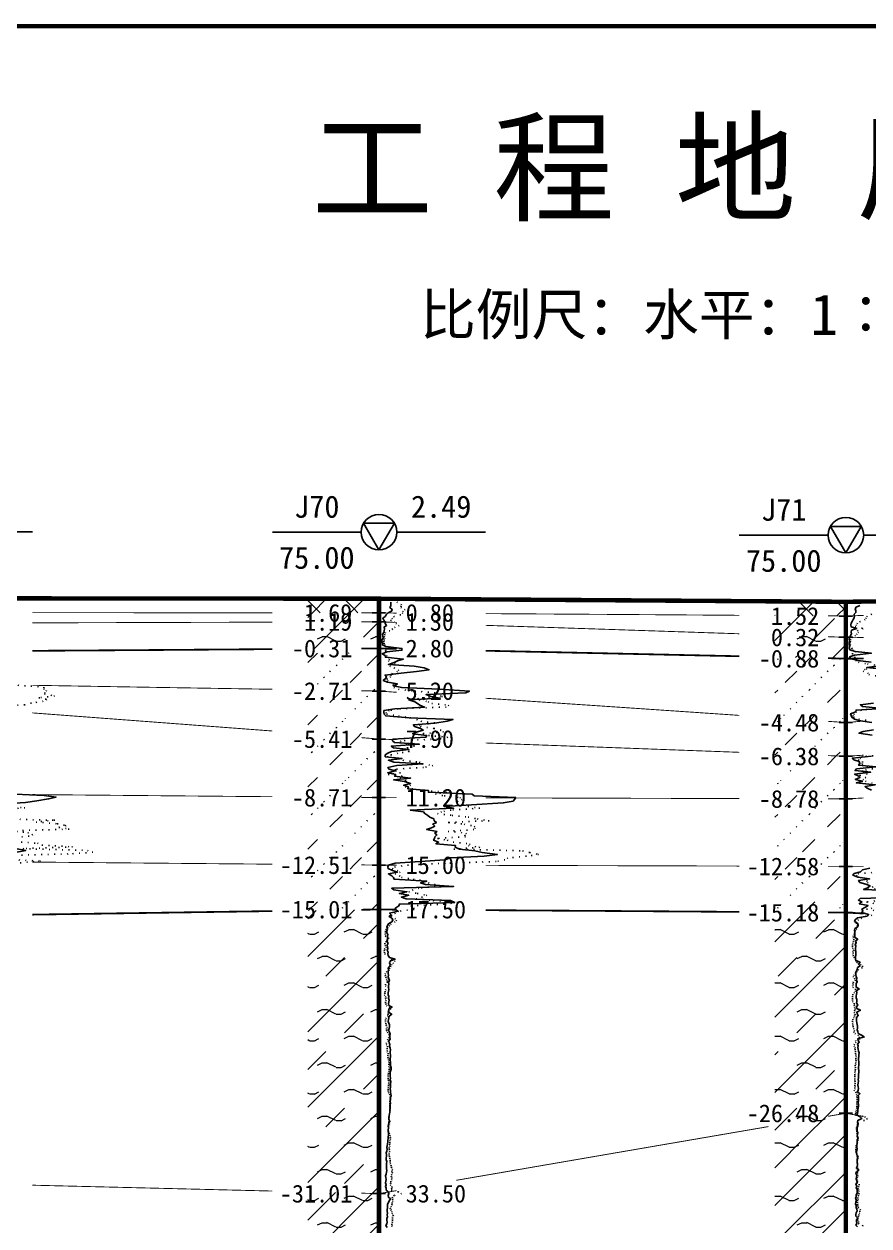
# Model space of a CAD drawing. Extents: x -37 to 3540, y -1485 to 297.
# Drawn here: x 2794.2 to 2889.3, y -447.1 to -311.8 of the extents above; entities that cross this region are included whole.
import ezdxf
from ezdxf.enums import TextEntityAlignment as Align

# ---------------------------------------------------------------- set-up
doc = ezdxf.new("R2010")
doc.units = 0
doc.linetypes.add('DOT', pattern=[6.35, 0, -6.35])
doc.layers.get('0').update_dxf_attribs({"linetype": 'CONTINUOUS'})
for name, color, linetype in [('CURVE', 200, 'CONTINUOUS'), ('FRAME', 7, 'CONTINUOUS'), ('HOLE', 41, 'CONTINUOUS'), ('STRATUM', 241, 'CONTINUOUS')]:
    doc.layers.add(name, color=color, linetype=linetype)
doc.layers.add('HATCH', color=7, linetype='CONTINUOUS', lineweight=13)
doc.styles.add('ST', font='')
doc.styles.get('ST').set_extended_font_data('SimSun')
pattern_1 = [(45, (2699.8048, -594), (-2.12132, 2.12132), [10, 0]), (135, (2699.8048, -594), (-2.12132, -2.12132), [10, 0])]
pattern_2 = [(45, (2699.805, -594), (-4.24264, 4.24264), [10, 0]), (45, (2700.866, -597.182), (-2.12132, 6.36396), [3, -3])]
pattern_3 = [(45, (2699.805, -594), (-4.24264, 4.24264), [10, 0]), (45, (2700.866, -597.182), (-2.12132, 6.36396), [3, -3]), (26.565, (2700.879, -594.2536), (5.999823, 5.999812), [0.567, -12.849]), (0, (2700.312, -594.2536), (0, 6), [0.567, -5.433]), (26.565, (2698.2235, -594), (5.999823, 5.999812), [0.567, -12.849]), (0, (2698.7307, -593.7464), (0, 6), [0.567, -5.433]), (153.435, (2700.312, -594.2536), (-5.999818, -5e-06), [1.134, -12.2826]), (26.565, (2703.879, -591.2536), (5.999823, 5.999812), [0.567, -12.849]), (0, (2703.312, -591.2536), (0, 6), [0.567, -5.433]), (26.565, (2701.2235, -591), (5.999823, 5.999812), [0.567, -12.849]), (0, (2701.7307, -590.7464), (0, 6), [0.567, -5.433]), (153.435, (2703.312, -591.2536), (-5.999818, -5e-06), [1.134, -12.2826])]
pattern_4 = [(45, (2699.805, -594), (-7e-07, 6.99998), [1.97196, -7.92754]), (45, (2702.6177, -591.171), (-7e-07, 6.99998), [1.99367, -7.90583]), (45, (2704.8723, -588.918), (-7e-07, 6.99998), [1.81361, -8.08588]), (26.565, (2699.8048, -590.5), (7, 7), [0.0965, -15.55598]), (36.8699, (2700.5048, -589.8), (7, 7), [0.19775, -34.80225]), (315, (2703.305, -587.024), (6.99998, 1e-06), [0.03305, -9.86644]), (26.565, (2703.3048, -594), (7, 7), [0.14475, -15.50773]), (26.565, (2704.0048, -593.3), (7, 7), [0.10528, -15.5472]), (90, (2704.355, -592.95), (-7, -5e-07), [0.02877, -6.97123]), (26.565, (2704.7048, -592.6), (7, 7), [0.091, -31.21394]), (36.8699, (2705.4048, -591.9), (7, 7), [0.11069, -34.88931]), (45, (2706.105, -591.2), (-2e-07, 6.99998), [0.10911, -9.79038]), (315, (2706.719, -590.452), (6.99998, 1e-06), [0.03305, -9.86644]), (36.8699, (2701.2048, -589.1), (7, 7), [0.10224, -34.89776]), (53.1301, (2701.9048, -588.4), (14, 21), [0.13438, -34.86562]), (53.1301, (2702.6048, -587.7), (14, 21), [0.12625, -34.87375])]
pattern_5 = [(45, (2699.8048, -594), (-2.12132, 2.12132), [10, 0]), (26.565, (2700.879, -594.2536), (5.999823, 5.999812), [0.567, -12.849]), (0, (2700.312, -594.2536), (0, 6), [0.567, -5.433]), (26.565, (2698.2235, -594), (5.999823, 5.999812), [0.567, -12.849]), (0, (2698.7307, -593.7464), (0, 6), [0.567, -5.433]), (153.435, (2700.312, -594.2536), (-5.999818, -5e-06), [1.134, -12.2826]), (26.565, (2703.879, -591.2536), (5.999823, 5.999812), [0.567, -12.849]), (0, (2703.312, -591.2536), (0, 6), [0.567, -5.433]), (26.565, (2701.2235, -591), (5.999823, 5.999812), [0.567, -12.849]), (0, (2701.7307, -590.7464), (0, 6), [0.567, -5.433]), (153.435, (2703.312, -591.2536), (-5.999818, -5e-06), [1.134, -12.2826])]

# ---------------------------------------------------------------- blocks, each defined once
blk = doc.blocks.new('图头_剖面图A3')
at = {"style": 'ST'}
for s, height, p in [('工 程 地 质 剖 面 图', 10, (-15.09, 10.79)), ('比例尺：水平：1∶            垂直：1∶', 4.6, (-11.5, -5.76))]:
    blk.add_text(s, height=height, dxfattribs=at).set_placement(p, align=Align.MIDDLE_CENTER)
for tag, height, p in [('01_剖面号', 10, (64.41, 11.39)), ('03＿纵向比例', 4.6, (50.43, -5.28)), ('02_横向比例', 4.6, (-18.82, -5.99))]:
    blk.add_attdef(tag, text='', height=height, dxfattribs=at).set_placement(p, align=Align.MIDDLE_LEFT)
blk = doc.blocks.new('H_cpt_hole')
for p, q in [((-1.73, 1), (1.73, 1)), ((0, -2), (-1.73, 1)), ((1.73, 1), (0, -2))]:
    blk.add_line(p, q)
blk.add_circle((0, 0), 2)

msp = doc.modelspace()

# ---------------------------------------------------------------- hatches: boundary and pattern name
at = {"layer": 'HATCH'}
h = msp.add_hatch(dxfattribs=at)
h.set_pattern_fill('YNFNT', color=251, style=0)
h.set_pattern_definition(pattern_3)
h.paths.add_polyline_path([(2834.14, -379.07), (2826.14, -379.1), (2826.14, -382.13), (2834.14, -382.07)])
h.paths.add_polyline_path([(2823.5, -383.56), (2831.63, -383.56), (2831.63, -380.63), (2823.5, -380.63)], flags=9)
h.paths.add_polyline_path([(2824.93, -380.56), (2831.63, -380.56), (2831.63, -377.63), (2824.93, -377.63)], flags=9)
h = msp.add_hatch(dxfattribs=at)
h.set_pattern_fill('STT', color=50, style=0)
h.set_pattern_definition(pattern_1)
h.paths.add_polyline_path([(2834.14, -376.47), (2826.14, -376.46), (2826.14, -378.06), (2834.14, -378.07)])
h.paths.add_polyline_path([(2824.93, -379.56), (2831.63, -379.56), (2831.63, -376.63), (2824.93, -376.63)], flags=9)
h = msp.add_hatch(dxfattribs=at)
h.set_pattern_fill('FZNT', color=32, style=0)
h.set_pattern_definition(pattern_2)
h.paths.add_polyline_path([(2834.14, -378.07), (2833.39, -378.07), (2826.14, -378.06), (2826.14, -379.1), (2834.14, -379.07)])
h.paths.add_polyline_path([(2824.93, -380.56), (2831.63, -380.56), (2831.63, -377.63), (2824.93, -377.63)], flags=9)
h.paths.add_polyline_path([(2824.93, -379.56), (2831.63, -379.56), (2831.63, -376.63), (2824.93, -376.63)], flags=9)
h = msp.add_hatch(dxfattribs=at)
h.set_pattern_fill('STT', color=50, style=0)
h.set_pattern_definition(pattern_1)
h.paths.add_polyline_path([(2886.7, -376.82), (2878.7, -376.76), (2878.7, -378.36), (2886.7, -378.42)])
h.paths.add_polyline_path([(2877.49, -379.9), (2884.19, -379.9), (2884.19, -376.99), (2877.49, -376.99)], flags=9)
h = msp.add_hatch(dxfattribs=at)
h.set_pattern_fill('FZNT', color=32, style=0)
h.set_pattern_definition(pattern_2)
h.paths.add_polyline_path([(2886.7, -378.42), (2878.7, -378.36), (2878.7, -380.55), (2886.7, -380.82)])
h.paths.add_polyline_path([(2877.49, -382.3), (2884.19, -382.3), (2884.19, -379.37), (2877.49, -379.37)], flags=9)
h.paths.add_polyline_path([(2877.49, -379.9), (2884.19, -379.9), (2884.19, -376.99), (2877.49, -376.99)], flags=9)
h = msp.add_hatch(dxfattribs=at)
h.set_pattern_fill('YNFNT', color=251, style=0)
h.set_pattern_definition(pattern_3)
h.paths.add_polyline_path([(2886.7, -380.82), (2878.7, -380.55), (2878.7, -383.04), (2886.7, -383.22)])
h.paths.add_polyline_path([(2876.06, -384.7), (2884.19, -384.7), (2884.19, -381.77), (2876.06, -381.77)], flags=9)
h.paths.add_polyline_path([(2877.49, -382.3), (2884.19, -382.3), (2884.19, -379.37), (2877.49, -379.37)], flags=9)
h = msp.add_hatch(dxfattribs=at)
h.set_pattern_fill('SZFT', color=52, style=0)
h.set_pattern_definition(pattern_4)
h.paths.add_polyline_path([(2834.14, -382.07), (2826.14, -382.13), (2826.14, -386.74), (2834.14, -386.87)])
h.paths.add_polyline_path([(2823.5, -388.36), (2831.62, -388.36), (2831.62, -385.44), (2823.5, -385.44)], flags=9)
h.paths.add_polyline_path([(2823.5, -383.56), (2831.63, -383.56), (2831.63, -380.63), (2823.5, -380.63)], flags=9)
h = msp.add_hatch(dxfattribs=at)
h.set_pattern_fill('SZFT', color=52, style=0)
h.set_pattern_definition(pattern_4)
h.paths.add_polyline_path([(2886.7, -383.22), (2878.7, -383.04), (2878.7, -389.88), (2886.7, -390.42)])
h.paths.add_polyline_path([(2876.06, -391.9), (2884.19, -391.9), (2884.19, -388.97), (2876.06, -388.97)], flags=9)
h.paths.add_polyline_path([(2876.06, -384.7), (2884.19, -384.7), (2884.19, -381.77), (2876.06, -381.77)], flags=9)
h = msp.add_hatch(dxfattribs=at)
h.set_pattern_fill('SZFT', color=52, style=0)
h.set_pattern_definition(pattern_4)
h.paths.add_polyline_path([(2834.14, -386.87), (2826.14, -386.74), (2826.14, -391.67), (2834.14, -392.27)])
h.paths.add_polyline_path([(2823.5, -393.76), (2831.62, -393.76), (2831.62, -390.84), (2823.5, -390.84)], flags=9)
h.paths.add_polyline_path([(2823.5, -388.36), (2831.62, -388.36), (2831.62, -385.44), (2823.5, -385.44)], flags=9)
h = msp.add_hatch(dxfattribs=at)
h.set_pattern_fill('SZFT', color=52, style=0)
h.set_pattern_definition(pattern_4)
h.paths.add_polyline_path([(2886.7, -390.42), (2878.7, -389.88), (2878.7, -393.92), (2886.7, -394.22)])
h.paths.add_polyline_path([(2876.06, -395.7), (2884.19, -395.7), (2884.19, -392.77), (2876.06, -392.77)], flags=9)
h.paths.add_polyline_path([(2876.06, -391.9), (2884.19, -391.9), (2884.19, -388.97), (2876.06, -388.97)], flags=9)
h = msp.add_hatch(dxfattribs=at)
h.set_pattern_fill('SZFT', color=52, style=0)
h.set_pattern_definition(pattern_4)
h.paths.add_polyline_path([(2834.14, -392.27), (2826.14, -391.67), (2826.14, -398.8), (2834.14, -398.87)])
h.paths.add_polyline_path([(2823.5, -400.36), (2831.63, -400.36), (2831.63, -397.43), (2823.5, -397.43)], flags=9)
h.paths.add_polyline_path([(2823.5, -393.76), (2831.62, -393.76), (2831.62, -390.84), (2823.5, -390.84)], flags=9)
h = msp.add_hatch(dxfattribs=at)
h.set_pattern_fill('SZFT', color=52, style=0)
h.set_pattern_definition(pattern_4)
h.paths.add_polyline_path([(2886.7, -394.22), (2878.7, -393.92), (2878.7, -398.99), (2886.7, -399.02)])
h.paths.add_polyline_path([(2876.06, -400.5), (2884.19, -400.5), (2884.19, -397.57), (2876.06, -397.57)], flags=9)
h.paths.add_polyline_path([(2876.06, -395.7), (2884.19, -395.7), (2884.19, -392.77), (2876.06, -392.77)], flags=9)
h = msp.add_hatch(dxfattribs=at)
h.set_pattern_fill('SZFT', color=52, style=0)
h.set_pattern_definition(pattern_4)
h.paths.add_polyline_path([(2834.14, -398.87), (2826.14, -398.8), (2826.14, -406.4), (2834.14, -406.47)])
h.paths.add_polyline_path([(2822.07, -407.96), (2831.62, -407.96), (2831.62, -405.04), (2822.07, -405.04)], flags=9)
h.paths.add_polyline_path([(2823.5, -400.36), (2831.63, -400.36), (2831.63, -397.43), (2823.5, -397.43)], flags=9)
h = msp.add_hatch(dxfattribs=at)
h.set_pattern_fill('SZFT', color=52, style=0)
h.set_pattern_definition(pattern_4)
h.paths.add_polyline_path([(2886.7, -399.02), (2878.7, -398.99), (2878.7, -406.59), (2886.7, -406.62)])
h.paths.add_polyline_path([(2874.63, -408.1), (2884.19, -408.1), (2884.19, -405.17), (2874.63, -405.17)], flags=9)
h.paths.add_polyline_path([(2876.06, -400.5), (2884.19, -400.5), (2884.19, -397.57), (2876.06, -397.57)], flags=9)
h = msp.add_hatch(dxfattribs=at)
h.set_pattern_fill('SZFT', color=52, style=0)
h.set_pattern_definition(pattern_4)
h.paths.add_polyline_path([(2834.14, -406.47), (2826.14, -406.4), (2826.14, -411.59), (2834.14, -411.47)])
h.paths.add_polyline_path([(2822.07, -412.96), (2831.63, -412.96), (2831.63, -410.03), (2822.07, -410.03)], flags=9)
h.paths.add_polyline_path([(2822.07, -407.96), (2831.62, -407.96), (2831.62, -405.04), (2822.07, -405.04)], flags=9)
h = msp.add_hatch(dxfattribs=at)
h.set_pattern_fill('SZFT', color=52, style=0)
h.set_pattern_definition(pattern_4)
h.paths.add_polyline_path([(2886.7, -406.62), (2878.7, -406.59), (2878.7, -411.76), (2886.7, -411.82)])
h.paths.add_polyline_path([(2874.63, -413.3), (2884.19, -413.3), (2884.19, -410.37), (2874.63, -410.37)], flags=9)
h.paths.add_polyline_path([(2874.63, -408.1), (2884.19, -408.1), (2884.19, -405.17), (2874.63, -405.17)], flags=9)
h = msp.add_hatch(dxfattribs=at)
h.set_pattern_fill('YNFNT', color=251, style=0)
h.set_pattern_definition(pattern_3)
h.paths.add_polyline_path([(2834.14, -411.47), (2826.14, -411.59), (2826.14, -443.28), (2834.14, -443.47)])
h.paths.add_polyline_path([(2822.07, -444.96), (2831.63, -444.96), (2831.63, -442.03), (2822.07, -442.03)], flags=9)
h.paths.add_polyline_path([(2822.07, -412.96), (2831.63, -412.96), (2831.63, -410.03), (2822.07, -410.03)], flags=9)
h = msp.add_hatch(dxfattribs=at)
h.set_pattern_fill('YNFNT', color=251, style=0)
h.set_pattern_definition(pattern_3)
h.paths.add_polyline_path([(2886.7, -411.82), (2878.7, -411.76), (2878.7, -435.79), (2886.7, -434.42)])
h.paths.add_polyline_path([(2874.63, -435.9), (2884.19, -435.9), (2884.19, -432.97), (2874.63, -432.97)], flags=9)
h.paths.add_polyline_path([(2874.63, -413.3), (2884.19, -413.3), (2884.19, -410.37), (2874.63, -410.37)], flags=9)
h = msp.add_hatch(dxfattribs=at)
h.set_pattern_fill('YNNT', color=251, style=0)
h.set_pattern_definition(pattern_5)
h.paths.add_polyline_path([(2886.7, -434.42), (2878.7, -435.79), (2878.7, -457.01), (2886.7, -456.82)])
h.paths.add_polyline_path([(2874.63, -458.3), (2884.19, -458.3), (2884.19, -455.37), (2874.63, -455.37)], flags=9)
h.paths.add_polyline_path([(2874.63, -435.9), (2884.19, -435.9), (2884.19, -432.97), (2874.63, -432.97)], flags=9)
h = msp.add_hatch(dxfattribs=at)
h.set_pattern_fill('YNNT', color=251, style=0)
h.set_pattern_definition(pattern_5)
h.paths.add_polyline_path([(2834.14, -443.47), (2826.14, -443.28), (2826.14, -458.13), (2834.14, -458.07)])
h.paths.add_polyline_path([(2822.07, -459.56), (2831.63, -459.56), (2831.63, -456.63), (2822.07, -456.63)], flags=9)
h.paths.add_polyline_path([(2822.07, -444.96), (2831.63, -444.96), (2831.63, -442.03), (2822.07, -442.03)], flags=9)

# ---------------------------------------------------------------- linework, layer by layer
at = {"layer": 'CURVE', "color": 30, "linetype": 'Continuous'}
for points in [[(2835.48, -376.87), (2835.48, -377.07), (2835.47, -377.27), (2835.37, -377.47), (2835.63, -377.67), (2835.56, -377.87), (2835.16, -378.07), (2834.95, -378.27), (2834.83, -378.47), (2834.57, -378.67), (2834.67, -378.87), (2834.88, -379.07), (2834.84, -379.27), (2834.99, -379.47), (2834.71, -379.67), (2834.76, -379.87), (2834.74, -380.07), (2834.7, -380.27), (2834.54, -380.47), (2834.57, -380.67), (2834.66, -380.87), (2834.5, -381.07), (2834.47, -381.27), (2834.54, -381.47), (2834.52, -381.67), (2834.9, -381.87), (2836.73, -382.07), (2836.72, -382.27), (2835.02, -382.47), (2834.5, -382.67), (2834.85, -382.87), (2834.87, -383.07), (2836.87, -383.27), (2836.23, -383.47), (2835.86, -383.67), (2835.21, -383.87), (2838.09, -384.07), (2839.23, -384.27), (2839.77, -384.47), (2838.38, -384.67), (2836.64, -384.87), (2834.82, -385.07), (2834.98, -385.27), (2834.88, -385.47), (2834.62, -385.67), (2835.08, -385.87), (2836.22, -386.07), (2835.73, -386.27), (2836.71, -386.47), (2840.92, -386.67), (2844.32, -386.87), (2843.93, -387.07), (2839.44, -387.27), (2839.96, -387.47), (2841.03, -387.67), (2837.51, -387.87), (2838.19, -388.07), (2838.49, -388.27), (2838.74, -388.47), (2839.27, -388.67), (2835.93, -388.87), (2834.7, -389.07), (2834.7, -389.27), (2834.74, -389.47), (2834.9, -389.67), (2837.55, -389.87), (2842.47, -390.07), (2841.82, -390.27), (2840.43, -390.47), (2838.02, -390.67), (2838.15, -390.87), (2838.81, -391.07), (2839.13, -391.27), (2838.48, -391.47), (2837.92, -391.67), (2839.52, -391.87), (2839.43, -392.07), (2835.7, -392.27), (2835.65, -392.47), (2835.89, -392.67), (2838.7, -392.87), (2835.52, -393.07), (2835.79, -393.27), (2837.51, -393.47), (2835.53, -393.67), (2835.12, -393.87), (2834.82, -394.07), (2834.85, -394.27), (2836.74, -394.47), (2835.21, -394.67), (2835.81, -394.87), (2839.09, -395.07), (2836.14, -395.27), (2835.15, -395.47), (2835.27, -395.67), (2835.97, -395.87), (2835.13, -396.07), (2836.02, -396.27), (2835.9, -396.47), (2837.7, -396.67), (2835.79, -396.87), (2837.03, -397.07), (2837.7, -397.27), (2836.91, -397.47), (2837.45, -397.67), (2837.38, -397.87), (2839.73, -398.07), (2839.7, -398.27), (2844.63, -398.47), (2844.85, -398.67), (2849.53, -398.87), (2849.41, -399.07), (2849.24, -399.27), (2848.13, -399.47), (2844.54, -399.67), (2841.46, -399.87), (2842.53, -400.07), (2837.65, -400.27), (2839.14, -400.47), (2839.3, -400.67), (2839.63, -400.87), (2839.88, -401.07), (2840.32, -401.27), (2840.36, -401.47), (2840.61, -401.67), (2840.19, -401.87), (2840.42, -402.07), (2840.06, -402.27), (2839.5, -402.47), (2840.66, -402.67), (2840.41, -402.87), (2840.67, -403.07), (2840.43, -403.27), (2840.38, -403.47), (2840.29, -403.67), (2840.85, -403.87), (2840.54, -404.07), (2842.77, -404.27), (2842.72, -404.47), (2843.22, -404.67), (2844.94, -404.87), (2845.76, -405.07), (2847.48, -405.27), (2845.99, -405.47), (2842.2, -405.67), (2841.54, -405.87), (2838.79, -406.07), (2835.95, -406.27), (2835.21, -406.47), (2835.12, -406.67), (2835.16, -406.87), (2835.66, -407.07), (2836.21, -407.27), (2835.2, -407.47), (2835.6, -407.67), (2835.78, -407.87), (2835.83, -408.07), (2839.51, -408.27), (2838.82, -408.47), (2839.38, -408.67), (2842.54, -408.87), (2835.57, -409.07), (2835.8, -409.27), (2837.28, -409.47), (2836.43, -409.67), (2837.49, -409.87), (2836.66, -410.07), (2837.2, -410.27), (2842.2, -410.47), (2842.66, -410.67), (2836.44, -410.87), (2836.39, -411.07), (2836.05, -411.27), (2835.92, -411.47), (2836.31, -411.67), (2835.33, -411.87), (2835.5, -412.07), (2835.28, -412.27), (2835.63, -412.47), (2835.7, -412.67), (2835.58, -412.87), (2835.22, -413.07), (2835.11, -413.27), (2835.03, -413.47), (2835.08, -413.67), (2835.04, -413.87), (2835.04, -414.07), (2835.12, -414.27), (2835.08, -414.47), (2835.11, -414.67), (2835.08, -414.87), (2835.04, -415.07), (2835.17, -415.27), (2835.06, -415.47), (2835.09, -415.67), (2835.14, -415.87), (2835.07, -416.07), (2835.16, -416.27), (2835.12, -416.47), (2835.16, -416.67), (2835.31, -416.87), (2835.95, -417.07), (2835.42, -417.27), (2835.31, -417.47), (2835.38, -417.67), (2835.36, -417.87), (2835.18, -418.07), (2835.22, -418.27), (2835.19, -418.47), (2835.16, -418.67), (2835.2, -418.87), (2835.19, -419.07), (2835.24, -419.27), (2835.32, -419.47), (2835.2, -419.67), (2835.24, -419.87), (2835.2, -420.07), (2835.22, -420.27), (2835.26, -420.47), (2835.21, -420.67), (2835.18, -420.87), (2835.16, -421.07), (2835.23, -421.27), (2835.22, -421.47), (2835.3, -421.67), (2835.26, -421.87), (2835.22, -422.07), (2835.24, -422.27), (2835.61, -422.47), (2835.26, -422.67), (2835.24, -422.87), (2835.23, -423.07), (2835.57, -423.27), (2835.29, -423.47), (2835.23, -423.67), (2835.22, -423.87), (2835.19, -424.07), (2835.26, -424.27), (2835.31, -424.47), (2835.31, -424.67), (2835.29, -424.87), (2835.22, -425.07), (2835.31, -425.27), (2835.39, -425.47), (2835.31, -425.67), (2835.35, -425.87), (2835.4, -426.07), (2835.26, -426.27), (2835.27, -426.47), (2835.35, -426.67), (2835.33, -426.87), (2835.38, -427.07), (2835.43, -427.27), (2835.41, -427.47), (2835.38, -427.67), (2835.45, -427.87), (2835.43, -428.07), (2835.4, -428.27), (2835.41, -428.47), (2835.44, -428.67), (2835.45, -428.87), (2835.45, -429.07), (2835.5, -429.27), (2835.52, -429.47), (2835.43, -429.67), (2835.38, -429.87), (2835.4, -430.07), (2835.38, -430.27), (2835.43, -430.47), (2835.4, -430.67), (2835.46, -430.87), (2835.45, -431.07), (2835.45, -431.27), (2835.44, -431.47), (2835.39, -431.67), (2835.43, -431.87), (2835.44, -432.07), (2835.48, -432.27), (2835.51, -432.47), (2835.4, -432.67), (2835.44, -432.87), (2835.39, -433.07), (2835.45, -433.27), (2835.41, -433.47), (2835.39, -433.67), (2835.4, -433.87), (2835.37, -434.07), (2835.36, -434.27), (2835.32, -434.47), (2835.3, -434.67), (2835.25, -434.87), (2835.24, -435.07), (2835.32, -435.27), (2835.25, -435.47), (2835.21, -435.67), (2835.17, -435.87), (2835.22, -436.07), (2835.16, -436.27), (2835.18, -436.47), (2835.21, -436.67), (2835.2, -436.87), (2835.17, -437.07), (2835.17, -437.27), (2835.15, -437.47), (2835.14, -437.67), (2835.09, -437.87), (2835.05, -438.07), (2835.04, -438.27), (2835.07, -438.47), (2835.01, -438.67), (2834.95, -438.87), (2834.98, -439.07), (2835, -439.27), (2834.93, -439.47), (2834.93, -439.67), (2835.01, -439.87), (2834.99, -440.07), (2835, -440.27), (2834.99, -440.47), (2834.97, -440.67), (2835.01, -440.87), (2834.99, -441.07), (2834.95, -441.27), (2834.86, -441.47), (2834.91, -441.67), (2834.94, -441.87), (2834.92, -442.07), (2834.87, -442.27), (2834.93, -442.47), (2834.87, -442.67), (2834.96, -442.87), (2834.95, -443.07), (2835.17, -443.27), (2835.25, -443.47), (2835.18, -443.67), (2835.2, -443.87), (2835.44, -444.07), (2835.28, -444.27), (2835.2, -444.47), (2835.11, -444.67), (2835.09, -444.87), (2835.08, -445.07), (2835.07, -445.27), (2835.07, -445.47), (2835.09, -445.67), (2835.07, -445.87), (2835.08, -446.07), (2835.04, -446.27), (2835.04, -446.47), (2835.05, -446.67), (2835.01, -446.87), (2834.91, -447.07), (2835.05, -447.27)], [(2888.26, -377.22), (2887.86, -377.42), (2887.76, -377.62), (2887.82, -377.82), (2887.83, -378.02), (2887.63, -378.22), (2887.66, -378.42), (2887.62, -378.62), (2887.5, -378.82), (2887.42, -379.02), (2887.3, -379.22), (2887.25, -379.42), (2887.29, -379.62), (2887.92, -379.82), (2887.34, -380.02), (2887.3, -380.22), (2887.32, -380.42), (2887.21, -380.62), (2887.15, -380.82), (2887.05, -381.02), (2887.09, -381.22), (2887.07, -381.42), (2887.07, -381.62), (2887.14, -381.82), (2887.06, -382.02), (2887.15, -382.22), (2887.75, -382.42), (2889.57, -382.62), (2887.67, -382.82), (2887.11, -383.02), (2887.21, -383.22), (2888.03, -383.42), (2889.53, -383.62)], [(2890.47, -384.02), (2889.04, -384.22), (2890.83, -384.42)], [(2889.8, -388.22), (2888.33, -388.42), (2888.55, -388.62), (2890.78, -388.82), (2887.85, -389.02), (2887.83, -389.22), (2887.23, -389.42), (2887.31, -389.62), (2887.37, -389.82), (2887.67, -390.02), (2888.33, -390.22), (2889.63, -390.42)], [(2889.82, -391.22), (2888.66, -391.42), (2888.17, -391.62), (2889.67, -391.82)], [(2889.57, -394.22), (2887.44, -394.42), (2887.6, -394.62), (2888.21, -394.82), (2888.27, -395.02), (2888.12, -395.22), (2890.12, -395.42), (2887.9, -395.62), (2887.74, -395.82), (2889.49, -396.02), (2887.67, -396.22), (2888.07, -396.42), (2888.28, -396.62), (2887.76, -396.82), (2888.55, -397.02), (2887.88, -397.22), (2890, -397.42), (2888.85, -397.62), (2889.11, -397.82), (2889.57, -398.02)], [(2791.52, -398.42), (2796.45, -398.62), (2797.79, -398.82), (2796.94, -399.02), (2795.61, -399.22), (2794.34, -399.42), (2791.38, -399.62)], [(2793.24, -404.62), (2794.38, -404.82), (2793.36, -405.02)], [(2889.38, -406.82), (2888.55, -407.02), (2888.35, -407.22), (2887.64, -407.42), (2887.48, -407.62), (2888.05, -407.82), (2889.36, -408.02), (2888.13, -408.22), (2888.27, -408.42), (2888.96, -408.62), (2889.42, -408.82), (2889.13, -409.02), (2888.69, -409.22), (2893.35, -409.42)], [(2895.44, -410.02), (2888.32, -410.22), (2888.1, -410.42), (2888.5, -410.62), (2888.21, -410.82), (2889.19, -411.02), (2888.92, -411.22), (2888.5, -411.42), (2888.61, -411.62), (2888.51, -411.82), (2889.26, -412.02), (2889.09, -412.22), (2888.02, -412.42), (2887.76, -412.62), (2887.67, -412.82), (2888.02, -413.02), (2888.07, -413.22), (2888.06, -413.42), (2887.72, -413.62), (2887.66, -413.82), (2887.71, -414.02), (2887.7, -414.22), (2887.7, -414.42), (2887.7, -414.62), (2888.04, -414.82), (2887.77, -415.02), (2887.86, -415.22), (2887.75, -415.42), (2887.81, -415.62), (2887.79, -415.82), (2887.79, -416.02), (2887.83, -416.22), (2887.8, -416.42), (2887.81, -416.62), (2887.78, -416.82), (2887.79, -417.02), (2887.8, -417.22), (2888.3, -417.42), (2888.11, -417.62), (2888.3, -417.82), (2888.02, -418.02), (2887.98, -418.22), (2887.88, -418.42), (2887.79, -418.62), (2887.81, -418.82), (2887.84, -419.02), (2887.92, -419.22), (2887.89, -419.42), (2887.98, -419.62), (2887.85, -419.82), (2887.85, -420.02), (2887.87, -420.22), (2888.21, -420.42), (2887.9, -420.62), (2887.94, -420.82), (2887.88, -421.02), (2887.85, -421.22), (2887.87, -421.42), (2887.93, -421.62), (2887.93, -421.82), (2887.9, -422.02), (2888.03, -422.22), (2887.91, -422.42), (2887.92, -422.62), (2888.34, -422.82), (2887.93, -423.02), (2887.97, -423.22), (2888.09, -423.42), (2887.89, -423.62), (2887.9, -423.82), (2887.89, -424.02), (2887.92, -424.22), (2887.95, -424.42), (2888, -424.62), (2888.02, -424.82), (2887.98, -425.02), (2888.04, -425.22), (2888.08, -425.42), (2888.45, -425.62), (2888.76, -425.82), (2888.06, -426.02), (2888.08, -426.22), (2888.21, -426.42), (2888.02, -426.62), (2888.07, -426.82), (2888.06, -427.02), (2888.09, -427.22), (2888.11, -427.42), (2888.18, -427.62), (2888.16, -427.82), (2888.17, -428.02), (2888.13, -428.22), (2888.12, -428.42), (2888.14, -428.62), (2888.14, -428.82), (2888.16, -429.02), (2888.13, -429.22), (2888.1, -429.42), (2888.16, -429.62), (2888.14, -429.82), (2888.13, -430.02), (2888.11, -430.22), (2888.11, -430.42), (2888.08, -430.62), (2888.12, -430.82), (2888.08, -431.02), (2888.04, -431.22), (2888.08, -431.42), (2888.11, -431.62), (2888.08, -431.82), (2888.01, -432.02), (2888.28, -432.22), (2888.08, -432.42), (2888.13, -432.62), (2888.11, -432.82), (2888.11, -433.02), (2888.08, -433.22), (2888.11, -433.42), (2888.11, -433.62), (2888.08, -433.82), (2888.03, -434.02), (2888.04, -434.22), (2888.02, -434.42), (2887.98, -434.62), (2888.3, -434.82), (2888.49, -435.02), (2888.03, -435.22), (2888.02, -435.42), (2888.08, -435.62), (2888.03, -435.82), (2887.98, -436.02), (2887.95, -436.22), (2887.98, -436.42), (2888.03, -436.62), (2888.01, -436.82), (2887.97, -437.02), (2888.08, -437.22), (2887.98, -437.42), (2887.97, -437.62), (2887.95, -437.82), (2887.92, -438.02), (2887.93, -438.22), (2887.95, -438.42), (2887.93, -438.62), (2887.89, -438.82), (2887.94, -439.02), (2887.95, -439.22), (2888.02, -439.42), (2887.98, -439.62), (2887.98, -439.82), (2887.95, -440.02), (2888.02, -440.22), (2887.97, -440.42), (2887.89, -440.62), (2888.16, -440.82), (2887.9, -441.02), (2887.82, -441.22), (2887.93, -441.42), (2887.89, -441.62), (2887.87, -441.82), (2887.92, -442.02), (2887.95, -442.22), (2887.81, -442.42), (2887.94, -442.62), (2887.85, -442.82), (2887.98, -443.02), (2887.95, -443.22), (2887.96, -443.42), (2887.87, -443.62), (2887.85, -443.82), (2887.79, -444.02), (2887.89, -444.22), (2887.82, -444.42), (2887.79, -444.62), (2887.85, -444.82), (2887.85, -445.02), (2887.92, -445.22), (2887.97, -445.42), (2887.86, -445.62), (2887.83, -445.82), (2887.83, -446.02), (2888.03, -446.22), (2887.91, -446.42), (2887.88, -446.62), (2887.93, -446.82), (2887.8, -447.02), (2888.01, -447.22)]]:
    msp.add_lwpolyline(points, dxfattribs=at)
at = {"layer": 'CURVE', "color": 100, "linetype": 'DOT', "ltscale": 0.1}
for points in [[(2836.13, -376.87), (2836.67, -377.07), (2836.63, -377.27), (2836.59, -377.47), (2837.09, -377.67), (2836.87, -377.87), (2836.81, -378.07), (2836.59, -378.27), (2835.84, -378.47), (2835.65, -378.67), (2835.45, -378.87), (2835.83, -379.07), (2836.04, -379.27), (2836.43, -379.47), (2835.95, -379.67), (2835.68, -379.87), (2835.37, -380.07), (2834.86, -380.27), (2834.8, -380.47), (2834.72, -380.67), (2834.81, -380.87), (2834.74, -381.07), (2834.67, -381.27), (2834.72, -381.47), (2834.73, -381.67), (2835.32, -381.87), (2835.66, -382.07), (2834.89, -382.27), (2834.93, -382.47), (2834.6, -382.67), (2834.98, -382.87), (2835.26, -383.07), (2835.32, -383.27), (2835.2, -383.47), (2835.87, -383.67), (2836.01, -383.87), (2835.36, -384.07), (2835.82, -384.27), (2836.37, -384.47), (2836.24, -384.67), (2835.67, -384.87), (2835.52, -385.07), (2835.45, -385.27), (2835.05, -385.47), (2835.1, -385.67), (2835.42, -385.87), (2835.71, -386.07), (2836.13, -386.27), (2835.8, -386.47), (2836.33, -386.67), (2838.17, -386.87), (2840.5, -387.07), (2840.29, -387.27), (2841.29, -387.47), (2838.5, -387.67), (2838.68, -387.87), (2839.66, -388.07), (2840.08, -388.27), (2842.01, -388.47), (2841.71, -388.67), (2836.3, -388.87), (2835.3, -389.07), (2834.91, -389.27), (2835, -389.47), (2836.33, -389.67), (2837.64, -389.87), (2838.37, -390.07), (2838.85, -390.27), (2840.43, -390.47), (2838.69, -390.67), (2838.79, -390.87), (2840.33, -391.07), (2841.07, -391.27), (2841.41, -391.47), (2839.07, -391.67), (2839.71, -391.87), (2841.88, -392.07), (2840.76, -392.27), (2836.61, -392.47), (2836.48, -392.67), (2837.42, -392.87), (2838.12, -393.07), (2837.36, -393.27), (2836.71, -393.47), (2837.57, -393.67), (2836.28, -393.87), (2835.54, -394.07), (2835.06, -394.27), (2836.66, -394.47), (2836.84, -394.67), (2838.68, -394.87), (2839.02, -395.07), (2840.21, -395.27), (2839.16, -395.47), (2835.97, -395.67), (2836.01, -395.87), (2836.55, -396.07), (2835.19, -396.27), (2836.8, -396.47), (2836.5, -396.67), (2837.12, -396.87), (2837.13, -397.07), (2837.63, -397.27), (2837.69, -397.47), (2837.11, -397.67), (2837.86, -397.87), (2839.28, -398.07), (2841.78, -398.27), (2840.49, -398.47), (2841.48, -398.67), (2843.24, -398.87), (2843.51, -399.07), (2843.04, -399.27), (2842.89, -399.47), (2843.61, -399.67), (2844.15, -399.87), (2845.48, -400.07), (2842.25, -400.27), (2841.19, -400.47), (2840.71, -400.67), (2842.37, -400.87), (2844.17, -401.07), (2845.19, -401.27), (2846.53, -401.47), (2841.91, -401.67), (2843.72, -401.87), (2844.86, -402.07), (2844.98, -402.27), (2844.83, -402.47), (2841.91, -402.67), (2844, -402.87), (2843.8, -403.07), (2843.89, -403.27), (2840.73, -403.47), (2841.82, -403.67), (2842.48, -403.87), (2844.39, -404.07), (2844.21, -404.27), (2845.48, -404.47), (2842.57, -404.67), (2850.3, -404.87), (2851.11, -405.07), (2852.11, -405.27), (2850.74, -405.47), (2848.64, -405.67), (2848.32, -405.87), (2847.34, -406.07), (2841.62, -406.27), (2837.46, -406.47), (2835.99, -406.67), (2835.63, -406.87), (2836.18, -407.07), (2836.53, -407.27), (2835.96, -407.47), (2836.43, -407.67), (2836.66, -407.87), (2837.99, -408.07), (2839.44, -408.27), (2839.69, -408.47), (2840.47, -408.67), (2840.45, -408.87), (2838.63, -409.07), (2837.98, -409.27), (2837.49, -409.47), (2838.45, -409.67), (2839.53, -409.87), (2839.04, -410.07), (2838.31, -410.27), (2840.25, -410.47), (2843.02, -410.67), (2841.48, -410.87), (2837.71, -411.07), (2838.06, -411.27), (2838.09, -411.47), (2836.33, -411.67), (2835.99, -411.87), (2835.56, -412.07), (2835.51, -412.27), (2835.92, -412.47), (2836.12, -412.67), (2835.96, -412.87), (2835.47, -413.07), (2835.37, -413.27), (2835.17, -413.47), (2834.93, -413.67), (2834.88, -413.87), (2834.87, -414.07), (2834.86, -414.27), (2834.84, -414.47), (2835.27, -414.67), (2835.06, -414.87), (2834.94, -415.07), (2834.8, -415.27), (2834.83, -415.47), (2834.96, -415.67), (2834.79, -415.87), (2834.72, -416.07), (2834.77, -416.27), (2834.77, -416.47), (2835.12, -416.67), (2835.36, -416.87), (2835.5, -417.07), (2835.96, -417.27), (2835.78, -417.47), (2835.61, -417.67), (2835.49, -417.87), (2835.31, -418.07), (2835.32, -418.27), (2835.02, -418.47), (2834.86, -418.67), (2834.84, -418.87), (2834.92, -419.07), (2834.98, -419.27), (2835.05, -419.47), (2835.1, -419.67), (2834.89, -419.87), (2834.88, -420.07), (2835.2, -420.27), (2834.91, -420.47), (2834.85, -420.67), (2834.82, -420.87), (2834.73, -421.07), (2834.92, -421.27), (2834.86, -421.47), (2834.93, -421.67), (2834.88, -421.87), (2834.89, -422.07), (2834.99, -422.27), (2835.28, -422.47), (2835.48, -422.67), (2835.16, -422.87), (2835.19, -423.07), (2835.13, -423.27), (2835.19, -423.47), (2834.94, -423.67), (2834.86, -423.87), (2834.87, -424.07), (2834.9, -424.27), (2834.94, -424.47), (2835.06, -424.67), (2835, -424.87), (2834.97, -425.07), (2835.06, -425.27), (2835.22, -425.47), (2835.41, -425.67), (2835.26, -425.87), (2835.09, -426.07), (2835.21, -426.27), (2834.98, -426.47), (2834.95, -426.67), (2835.1, -426.87), (2835.07, -427.07), (2835.05, -427.27), (2835.06, -427.47), (2835.18, -427.67), (2835.15, -427.87), (2835.14, -428.07), (2835.2, -428.27), (2835.21, -428.47), (2835.32, -428.67), (2835.26, -428.87), (2835.24, -429.07), (2835.34, -429.27), (2835.27, -429.47), (2835.29, -429.67), (2835.22, -429.87), (2835.19, -430.07), (2835.17, -430.27), (2835.16, -430.47), (2835.2, -430.67), (2835.23, -430.87), (2835.24, -431.07), (2835.21, -431.27), (2835.2, -431.47), (2835.18, -431.67), (2835.17, -431.87), (2835.19, -432.07), (2835.29, -432.27), (2835.43, -432.47), (2835.44, -432.67), (2835.4, -432.87), (2835.37, -433.07), (2835.36, -433.27), (2835.36, -433.47), (2835.37, -433.67), (2835.37, -433.87), (2835.38, -434.07), (2835.37, -434.27), (2835.33, -434.47), (2835.29, -434.67), (2835.27, -434.87), (2835.24, -435.07), (2835.38, -435.27), (2835.3, -435.47), (2835.34, -435.67), (2835.21, -435.87), (2835.2, -436.07), (2835.19, -436.27), (2835.2, -436.47), (2835.26, -436.67), (2835.37, -436.87), (2835.41, -437.07), (2835.43, -437.27), (2835.36, -437.47), (2835.36, -437.67), (2835.34, -437.87), (2835.36, -438.07), (2835.3, -438.27), (2835.29, -438.47), (2835.36, -438.67), (2835.29, -438.87), (2835.28, -439.07), (2835.33, -439.27), (2835.35, -439.47), (2835.38, -439.67), (2835.39, -439.87), (2835.41, -440.07), (2835.48, -440.27), (2835.51, -440.47), (2835.66, -440.67), (2835.6, -440.87), (2835.67, -441.07), (2835.58, -441.27), (2835.51, -441.47), (2835.58, -441.67), (2835.57, -441.87), (2835.49, -442.07), (2835.47, -442.27), (2835.41, -442.47), (2835.62, -442.67), (2835.57, -442.87), (2835.52, -443.07), (2836.29, -443.27), (2836.68, -443.47), (2835.86, -443.67), (2835.63, -443.87), (2835.66, -444.07), (2835.72, -444.27), (2835.62, -444.47), (2835.62, -444.67), (2835.53, -444.87), (2835.41, -445.07), (2835.47, -445.27), (2835.57, -445.47), (2835.58, -445.67), (2835.76, -445.87), (2835.66, -446.07), (2835.67, -446.27), (2835.66, -446.47), (2835.66, -446.67), (2835.59, -446.87), (2835.59, -447.07), (2835.66, -447.27)], [(2889.61, -378.22), (2889.11, -378.42), (2888.99, -378.62), (2888.87, -378.82), (2888.33, -379.02), (2888.02, -379.22), (2887.89, -379.42), (2887.73, -379.62), (2888.63, -379.82), (2888, -380.02), (2888.12, -380.22), (2887.94, -380.42), (2887.77, -380.62), (2887.5, -380.82), (2887.26, -381.02), (2887.2, -381.22), (2887.14, -381.42), (2887.25, -381.62), (2887.04, -381.82), (2887.38, -382.02), (2887.44, -382.22), (2887.82, -382.42), (2887.45, -382.62), (2887.43, -382.82), (2887.69, -383.02), (2887.74, -383.22), (2887.82, -383.42), (2888.1, -383.62), (2889.12, -383.82), (2890.45, -384.02)], [(2889.79, -384.22), (2888.86, -384.42), (2888.64, -384.62), (2889.16, -384.82), (2889.27, -385.02), (2890.44, -385.22)], [(2793.5, -386.22), (2796.41, -386.42), (2796.39, -386.62), (2796.73, -386.82), (2796.54, -387.02), (2796.48, -387.22), (2797.62, -387.42), (2795.85, -387.62), (2796.76, -387.82), (2796.35, -388.02), (2795.02, -388.22), (2794.27, -388.42), (2789.36, -388.62)], [(2889.83, -388.82), (2888.45, -389.02), (2887.89, -389.22), (2887.63, -389.42), (2887.5, -389.62), (2887.57, -389.82), (2888.14, -390.02), (2889.3, -390.22)], [(2892.7, -394.02), (2888.58, -394.22), (2888.34, -394.42), (2888.09, -394.62), (2888.55, -394.82), (2888.56, -395.02), (2888.51, -395.22), (2889.07, -395.42), (2889.73, -395.62), (2888.63, -395.82), (2888.61, -396.02), (2889.1, -396.22), (2888.15, -396.42), (2888.96, -396.62), (2888.6, -396.82), (2888.9, -397.02), (2889.67, -397.22)], [(2791.57, -399.82), (2794.29, -400.02), (2791.63, -400.22)], [(2790.02, -401.22), (2797.65, -401.42), (2795.54, -401.62), (2797.92, -401.82), (2798.92, -402.02), (2798.11, -402.22), (2799.26, -402.42), (2792.6, -402.62), (2794.61, -402.82), (2795.17, -403.02), (2794.75, -403.22), (2792.8, -403.42)], [(2793.14, -403.82), (2795.69, -404.02), (2796.2, -404.22), (2799.65, -404.42), (2794.06, -404.62), (2801.32, -404.82), (2801.94, -405.02), (2799.15, -405.22), (2790.99, -405.42)], [(2792.13, -405.82), (2796.05, -406.02), (2793.72, -406.22)], [(2891.1, -407.22), (2888.14, -407.42), (2887.89, -407.62), (2888.07, -407.82), (2888.83, -408.02), (2889.04, -408.22), (2889.12, -408.42), (2889.3, -408.62)], [(2890.48, -408.82), (2889.18, -409.02), (2890.49, -409.22)], [(2890.67, -410.42), (2889.03, -410.62), (2889.96, -410.82)], [(2890.35, -411.22), (2889.03, -411.42), (2890.06, -411.62)], [(2890.36, -412.02), (2888.98, -412.22), (2888.48, -412.42), (2888.12, -412.62), (2887.83, -412.82), (2887.8, -413.02), (2888.02, -413.22), (2887.97, -413.42), (2887.88, -413.62), (2887.8, -413.82), (2887.69, -414.02), (2887.63, -414.22), (2887.51, -414.42), (2887.5, -414.62), (2887.58, -414.82), (2887.57, -415.02), (2887.49, -415.22), (2887.46, -415.42), (2887.43, -415.62), (2887.46, -415.82), (2887.59, -416.02), (2887.5, -416.22), (2887.47, -416.42), (2887.53, -416.62), (2887.62, -416.82), (2887.71, -417.02), (2887.85, -417.22), (2887.9, -417.42), (2888.35, -417.62), (2888.55, -417.82), (2888.56, -418.02), (2888.15, -418.22), (2887.92, -418.42), (2887.88, -418.62), (2887.63, -418.82), (2887.51, -419.02), (2887.67, -419.22), (2887.77, -419.42), (2887.55, -419.62), (2887.51, -419.82), (2887.46, -420.02), (2887.49, -420.22), (2887.77, -420.42), (2887.77, -420.62), (2887.66, -420.82), (2887.48, -421.02), (2887.45, -421.22), (2887.45, -421.42), (2887.44, -421.62), (2887.44, -421.82), (2887.62, -422.02), (2887.63, -422.22), (2887.67, -422.42), (2887.76, -422.62), (2887.71, -422.82), (2887.62, -423.02), (2887.73, -423.22), (2887.68, -423.42), (2887.62, -423.62), (2887.49, -423.82), (2887.43, -424.02), (2887.44, -424.22), (2887.49, -424.42), (2887.5, -424.62), (2887.57, -424.82), (2887.66, -425.02), (2887.59, -425.22), (2887.71, -425.42), (2888.05, -425.62), (2888.16, -425.82), (2888.29, -426.02), (2887.77, -426.22), (2887.86, -426.42), (2887.66, -426.62), (2887.63, -426.82), (2887.72, -427.02), (2887.74, -427.22), (2887.77, -427.42), (2887.77, -427.62), (2887.82, -427.82), (2887.85, -428.02), (2887.83, -428.22), (2887.84, -428.42), (2887.8, -428.62), (2887.81, -428.82), (2887.74, -429.02), (2887.77, -429.22), (2887.78, -429.42), (2887.73, -429.62), (2887.73, -429.82), (2887.7, -430.02), (2887.69, -430.22), (2887.7, -430.42), (2887.7, -430.62), (2887.7, -430.82), (2887.75, -431.02), (2887.71, -431.22), (2887.7, -431.42), (2887.76, -431.62), (2887.61, -431.82), (2887.8, -432.02), (2887.9, -432.22), (2887.94, -432.42), (2887.97, -432.62), (2887.95, -432.82), (2887.97, -433.02), (2887.93, -433.22), (2887.93, -433.42), (2887.93, -433.62), (2887.95, -433.82), (2887.89, -434.02), (2887.85, -434.22), (2887.8, -434.42), (2887.79, -434.62), (2888.81, -434.82), (2889.12, -435.02), (2888.79, -435.22), (2888.06, -435.42), (2888.01, -435.62), (2887.96, -435.82), (2887.89, -436.02), (2887.9, -436.22), (2887.94, -436.42), (2887.92, -436.62), (2887.98, -436.82), (2888.06, -437.02), (2888.06, -437.22), (2888.06, -437.42), (2888, -437.62), (2887.97, -437.82), (2887.86, -438.02), (2887.84, -438.22), (2887.83, -438.42), (2887.83, -438.62), (2887.84, -438.82), (2887.85, -439.02), (2888.06, -439.22), (2888.08, -439.42), (2888.02, -439.62), (2887.96, -439.82), (2888, -440.02), (2888, -440.22), (2887.98, -440.42), (2888, -440.62), (2888.07, -440.82), (2887.99, -441.02), (2887.96, -441.22), (2888.09, -441.42), (2888.02, -441.62), (2887.89, -441.82), (2888.01, -442.02), (2887.98, -442.22), (2888.21, -442.42), (2888.16, -442.62), (2888.03, -442.82), (2888.1, -443.02), (2888.1, -443.22), (2888.18, -443.42), (2888.13, -443.62), (2888.06, -443.82), (2888.07, -444.02), (2888, -444.22), (2888, -444.42), (2888.02, -444.62), (2888.03, -444.82), (2888.06, -445.02), (2888.35, -445.22), (2888.28, -445.42), (2888.25, -445.62), (2888.16, -445.82), (2888.13, -446.02), (2888.05, -446.22), (2888.05, -446.42), (2888.12, -446.62), (2888.09, -446.82), (2888.59, -447.02), (2888.54, -447.22)]]:
    msp.add_lwpolyline(points, dxfattribs=at)
at = {"layer": 'FRAME', "linetype": 'Continuous', "const_width": 0.5}
msp.add_lwpolyline([(2719.8, -579), (3099.8, -579), (3099.8, -312), (2719.8, -312)], close=True, dxfattribs=at)
at = {"layer": 'HOLE', "linetype": 'Continuous'}
for points in [[(2785.12, -368.92), (2795.12, -368.92)], [(2832.14, -368.97), (2822.14, -368.97)], [(2836.14, -368.97), (2846.14, -368.97)], [(2884.7, -369.32), (2874.7, -369.32)], [(2888.7, -369.32), (2898.7, -369.32)], [(2833.39, -378.07), (2834.89, -378.07)], [(2885.95, -378.42), (2887.45, -378.42)], [(2833.39, -379.07), (2834.89, -379.07)], [(2885.95, -380.82), (2887.45, -380.82)], [(2833.39, -382.07), (2834.89, -382.07)], [(2885.95, -383.22), (2887.45, -383.22)], [(2833.39, -386.87), (2834.89, -386.87)], [(2885.95, -390.42), (2887.45, -390.42)], [(2833.39, -392.27), (2834.89, -392.27)], [(2885.95, -394.22), (2887.45, -394.22)], [(2833.39, -398.87), (2834.89, -398.87)], [(2885.95, -399.02), (2887.45, -399.02)], [(2833.39, -406.47), (2834.89, -406.47)], [(2885.95, -406.62), (2887.45, -406.62)], [(2833.39, -411.47), (2834.89, -411.47)], [(2885.95, -411.82), (2887.45, -411.82)], [(2885.95, -434.42), (2887.45, -434.42)], [(2833.39, -443.47), (2834.89, -443.47)]]:
    msp.add_lwpolyline(points, dxfattribs=at)
at = {"layer": 'HOLE', "linetype": 'Continuous', "const_width": 0.5}
for points in [[(2834.14, -376.47), (2834.14, -525.17)], [(2886.7, -376.82), (2886.7, -525.52)]]:
    msp.add_lwpolyline(points, dxfattribs=at)
at = {"layer": 'STRATUM', "linetype": 'Continuous'}
for points, const_width in [([(2763.12, -376.42), (2783.12, -376.42), (2834.14, -376.47), (2886.7, -376.82), (2933.07, -376.21)], 0.5), ([(2795.12, -378.04), (2808.63, -378.05), (2822.14, -378.06)], 0.1), ([(2832.14, -378.07), (2834.14, -378.07), (2836.14, -378.09)], 0.1), ([(2846.14, -378.15), (2860.42, -378.24), (2874.7, -378.34)], 0.1), ([(2884.7, -378.4), (2886.7, -378.42), (2888.7, -378.35)], 0.1), ([(2795.12, -379.19), (2808.63, -379.15), (2822.14, -379.11)], 0.1), ([(2832.14, -379.08), (2834.14, -379.07), (2836.14, -379.14)], 0.1), ([(2846.14, -379.47), (2860.42, -379.94), (2874.7, -380.42)], 0.1), ([(2884.7, -380.75), (2886.7, -380.82), (2888.7, -380.83)], 0.1), ([(2795.12, -382.34), (2808.63, -382.25), (2822.14, -382.15)], 0.2), ([(2832.14, -382.09), (2834.14, -382.07), (2836.14, -382.12)], 0.2), ([(2846.14, -382.33), (2860.42, -382.64), (2874.7, -382.95)], 0.2), ([(2884.7, -383.17), (2886.7, -383.22), (2888.7, -383.21)], 0.2), ([(2795.12, -386.22), (2808.63, -386.45), (2822.14, -386.67)], 0.1), ([(2832.14, -386.84), (2834.14, -386.87), (2836.14, -387.01)], 0.1), ([(2846.14, -387.68), (2860.42, -388.64), (2874.7, -389.61)], 0.1), ([(2795.12, -389.33), (2808.63, -390.35), (2822.14, -391.37)], 0.1), ([(2884.7, -390.28), (2886.7, -390.42), (2888.7, -390.25)], 0.1), ([(2832.14, -392.12), (2834.14, -392.27), (2836.14, -392.35)], 0.1), ([(2846.14, -392.72), (2860.42, -393.24), (2874.7, -393.77)], 0.1), ([(2884.7, -394.14), (2886.7, -394.22), (2888.7, -394.09)], 0.1), ([(2795.12, -398.53), (2808.63, -398.65), (2822.14, -398.77)], 0.1), ([(2832.14, -398.85), (2834.14, -398.87), (2836.14, -398.88)], 0.1), ([(2846.14, -398.9), (2860.42, -398.94), (2874.7, -398.98)], 0.1), ([(2884.7, -399.01), (2886.7, -399.02), (2888.7, -398.91)], 0.1), ([(2795.12, -406.13), (2808.63, -406.25), (2822.14, -406.37)], 0.1), ([(2832.14, -406.45), (2834.14, -406.47), (2836.14, -406.48)], 0.1), ([(2846.14, -406.5), (2860.42, -406.54), (2874.7, -406.58)], 0.1), ([(2884.7, -406.61), (2886.7, -406.62), (2888.7, -406.61)], 0.1), ([(2832.14, -411.5), (2834.14, -411.47), (2836.14, -411.49)], 0.2), ([(2846.14, -411.55), (2860.42, -411.64), (2874.7, -411.74)], 0.2), ([(2795.12, -412.05), (2808.63, -411.85), (2822.14, -411.65)], 0.2), ([(2884.7, -411.8), (2886.7, -411.82), (2888.7, -411.92)], 0.2), ([(2884.7, -434.76), (2886.7, -434.42), (2888.7, -434.78)], 0.1), ([(2842.84, -441.97), (2860.42, -438.94), (2877.99, -435.92)], 0.1), ([(2795.12, -442.52), (2808.63, -442.85), (2822.14, -443.18)], 0.1), ([(2832.14, -443.42), (2834.14, -443.47), (2836.14, -443.13)], 0.1)]:
    msp.add_lwpolyline(points, dxfattribs=dict(at, const_width=const_width))

# ---------------------------------------------------------------- block references
at = {"layer": 'FRAME'}
msp.add_blockref('图头_剖面图A3', (2909.8, -338.7), dxfattribs=at)
at = {"layer": 'HOLE'}
for p in [(2834.14, -368.97), (2886.7, -369.32)]:
    msp.add_blockref('H_cpt_hole', p, dxfattribs=at)

# ---------------------------------------------------------------- texts
at = {"layer": 'HOLE', "style": 'ST'}
for s, p in [('J70', (2827.14, -366.1)), ('2.49', (2841.14, -366.1)), ('J71', (2879.7, -366.44)), ('75.00', (2827.14, -371.85)), ('75.00', (2879.7, -372.19))]:
    msp.add_text(s, height=2.5, dxfattribs=at).set_placement(p, align=Align.MIDDLE_CENTER)
for s, p in [('1.69', (2831.14, -378.07)), ('1.52', (2883.7, -378.42)), ('1.19', (2831.14, -379.07)), ('0.32', (2883.7, -380.82)), ('-0.31', (2831.14, -382.07)), ('-0.88', (2883.7, -383.22)), ('-2.71', (2831.14, -386.87)), ('-4.48', (2883.7, -390.42)), ('-5.41', (2831.14, -392.27)), ('-6.38', (2883.7, -394.22)), ('-8.71', (2831.14, -398.87)), ('-8.78', (2883.7, -399.02)), ('-12.51', (2831.14, -406.47)), ('-12.58', (2883.7, -406.62)), ('-15.01', (2831.14, -411.47)), ('-15.18', (2883.7, -411.82)), ('-26.48', (2883.7, -434.42)), ('-31.01', (2831.14, -443.47))]:
    msp.add_text(s, height=2, dxfattribs=at).set_placement(p, align=Align.MIDDLE_RIGHT)
for s, p in [('0.80', (2837.14, -378.07)), ('1.30', (2837.14, -379.07)), ('2.80', (2837.14, -382.07)), ('5.20', (2837.14, -386.87)), ('7.90', (2837.14, -392.27)), ('11.20', (2837.14, -398.87)), ('15.00', (2837.14, -406.47)), ('17.50', (2837.14, -411.47)), ('33.50', (2837.14, -443.47))]:
    msp.add_text(s, height=2, dxfattribs=at).set_placement(p, align=Align.MIDDLE_LEFT)

doc.saveas('drawing.dxf')
